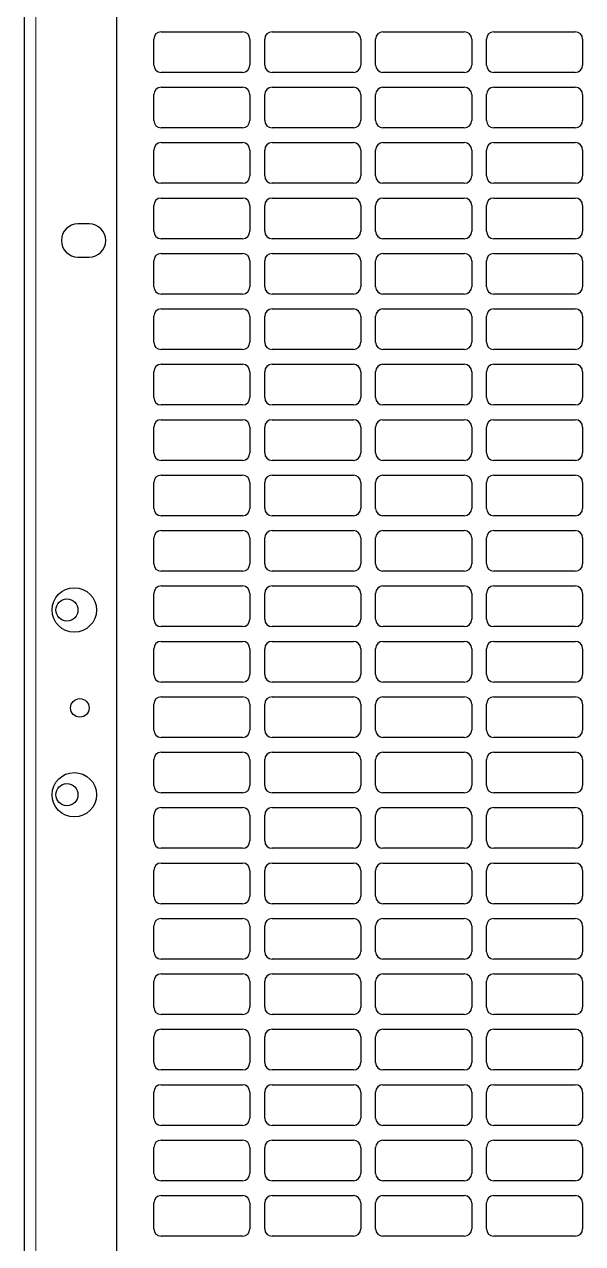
# Model space of a CAD drawing. Header units: millimetres. Extents: x -615 to 971, y 528 to 2003.
# Drawn here: x 420.3 to 571.3, y 1028.4 to 1358.4 of the extents above; entities that cross this region are included whole.
import ezdxf

# ---------------------------------------------------------------- set-up
doc = ezdxf.new("R2010")
doc.units = ezdxf.units.MM

msp = doc.modelspace()

# ---------------------------------------------------------------- linework, layer by layer
at = {"color": 7, "linetype": 'Continuous', "lineweight": 25}
for p, q in [((420.29, 758.4), (420.29, 1841.4)), ((445.29, 758.4), (445.29, 1812.2)), ((457.29, 1356.4), (479.29, 1356.4)), ((487.29, 1356.4), (509.29, 1356.4)), ((517.29, 1356.4), (539.29, 1356.4)), ((547.29, 1356.4), (569.29, 1356.4)), ((455.29, 1347.4), (455.29, 1354.4)), ((481.29, 1354.4), (481.29, 1347.4)), ((485.29, 1347.4), (485.29, 1354.4)), ((511.29, 1354.4), (511.29, 1347.4)), ((515.29, 1347.4), (515.29, 1354.4)), ((541.29, 1354.4), (541.29, 1347.4)), ((545.29, 1347.4), (545.29, 1354.4)), ((571.29, 1354.4), (571.29, 1347.4)), ((479.29, 1345.4), (457.29, 1345.4)), ((509.29, 1345.4), (487.29, 1345.4)), ((539.29, 1345.4), (517.29, 1345.4)), ((569.29, 1345.4), (547.29, 1345.4)), ((457.29, 1341.4), (479.29, 1341.4)), ((487.29, 1341.4), (509.29, 1341.4)), ((517.29, 1341.4), (539.29, 1341.4)), ((547.29, 1341.4), (569.29, 1341.4)), ((455.29, 1332.4), (455.29, 1339.4)), ((481.29, 1339.4), (481.29, 1332.4)), ((485.29, 1332.4), (485.29, 1339.4)), ((511.29, 1339.4), (511.29, 1332.4)), ((515.29, 1332.4), (515.29, 1339.4)), ((541.29, 1339.4), (541.29, 1332.4)), ((545.29, 1332.4), (545.29, 1339.4)), ((571.29, 1339.4), (571.29, 1332.4)), ((479.29, 1330.4), (457.29, 1330.4)), ((509.29, 1330.4), (487.29, 1330.4)), ((539.29, 1330.4), (517.29, 1330.4)), ((569.29, 1330.4), (547.29, 1330.4)), ((455.29, 1317.4), (455.29, 1324.4)), ((457.29, 1326.4), (479.29, 1326.4)), ((481.29, 1324.4), (481.29, 1317.4)), ((485.29, 1317.4), (485.29, 1324.4)), ((487.29, 1326.4), (509.29, 1326.4)), ((511.29, 1324.4), (511.29, 1317.4)), ((515.29, 1317.4), (515.29, 1324.4)), ((517.29, 1326.4), (539.29, 1326.4)), ((541.29, 1324.4), (541.29, 1317.4)), ((545.29, 1317.4), (545.29, 1324.4)), ((547.29, 1326.4), (569.29, 1326.4)), ((571.29, 1324.4), (571.29, 1317.4)), ((479.29, 1315.4), (457.29, 1315.4)), ((509.29, 1315.4), (487.29, 1315.4)), ((539.29, 1315.4), (517.29, 1315.4)), ((569.29, 1315.4), (547.29, 1315.4)), ((457.29, 1311.4), (479.29, 1311.4)), ((487.29, 1311.4), (509.29, 1311.4)), ((517.29, 1311.4), (539.29, 1311.4)), ((547.29, 1311.4), (569.29, 1311.4)), ((455.29, 1302.4), (455.29, 1309.4)), ((481.29, 1309.4), (481.29, 1302.4)), ((485.29, 1302.4), (485.29, 1309.4)), ((511.29, 1309.4), (511.29, 1302.4)), ((515.29, 1302.4), (515.29, 1309.4)), ((541.29, 1309.4), (541.29, 1302.4)), ((545.29, 1302.4), (545.29, 1309.4)), ((571.29, 1309.4), (571.29, 1302.4)), ((437.79, 1304.4), (434.79, 1304.4)), ((479.29, 1300.4), (457.29, 1300.4)), ((509.29, 1300.4), (487.29, 1300.4)), ((539.29, 1300.4), (517.29, 1300.4)), ((569.29, 1300.4), (547.29, 1300.4)), ((434.79, 1295.4), (437.79, 1295.4)), ((455.29, 1287.4), (455.29, 1294.4)), ((457.29, 1296.4), (479.29, 1296.4)), ((481.29, 1294.4), (481.29, 1287.4)), ((485.29, 1287.4), (485.29, 1294.4)), ((487.29, 1296.4), (509.29, 1296.4)), ((511.29, 1294.4), (511.29, 1287.4)), ((515.29, 1287.4), (515.29, 1294.4)), ((517.29, 1296.4), (539.29, 1296.4)), ((541.29, 1294.4), (541.29, 1287.4)), ((545.29, 1287.4), (545.29, 1294.4)), ((547.29, 1296.4), (569.29, 1296.4)), ((571.29, 1294.4), (571.29, 1287.4)), ((479.29, 1285.4), (457.29, 1285.4)), ((509.29, 1285.4), (487.29, 1285.4)), ((539.29, 1285.4), (517.29, 1285.4)), ((569.29, 1285.4), (547.29, 1285.4)), ((457.29, 1281.4), (479.29, 1281.4)), ((487.29, 1281.4), (509.29, 1281.4)), ((517.29, 1281.4), (539.29, 1281.4)), ((547.29, 1281.4), (569.29, 1281.4)), ((455.29, 1272.4), (455.29, 1279.4)), ((481.29, 1279.4), (481.29, 1272.4)), ((485.29, 1272.4), (485.29, 1279.4)), ((511.29, 1279.4), (511.29, 1272.4)), ((515.29, 1272.4), (515.29, 1279.4)), ((541.29, 1279.4), (541.29, 1272.4)), ((545.29, 1272.4), (545.29, 1279.4)), ((571.29, 1279.4), (571.29, 1272.4)), ((479.29, 1270.4), (457.29, 1270.4)), ((509.29, 1270.4), (487.29, 1270.4)), ((539.29, 1270.4), (517.29, 1270.4)), ((569.29, 1270.4), (547.29, 1270.4)), ((455.29, 1257.4), (455.29, 1264.4)), ((457.29, 1266.4), (479.29, 1266.4)), ((481.29, 1264.4), (481.29, 1257.4)), ((485.29, 1257.4), (485.29, 1264.4)), ((487.29, 1266.4), (509.29, 1266.4)), ((511.29, 1264.4), (511.29, 1257.4)), ((515.29, 1257.4), (515.29, 1264.4)), ((517.29, 1266.4), (539.29, 1266.4)), ((541.29, 1264.4), (541.29, 1257.4)), ((545.29, 1257.4), (545.29, 1264.4)), ((547.29, 1266.4), (569.29, 1266.4)), ((571.29, 1264.4), (571.29, 1257.4)), ((479.29, 1255.4), (457.29, 1255.4)), ((509.29, 1255.4), (487.29, 1255.4)), ((539.29, 1255.4), (517.29, 1255.4)), ((569.29, 1255.4), (547.29, 1255.4)), ((457.29, 1251.4), (479.29, 1251.4)), ((487.29, 1251.4), (509.29, 1251.4)), ((517.29, 1251.4), (539.29, 1251.4)), ((547.29, 1251.4), (569.29, 1251.4)), ((455.29, 1242.4), (455.29, 1249.4)), ((481.29, 1249.4), (481.29, 1242.4)), ((485.29, 1242.4), (485.29, 1249.4)), ((511.29, 1249.4), (511.29, 1242.4)), ((515.29, 1242.4), (515.29, 1249.4)), ((541.29, 1249.4), (541.29, 1242.4)), ((545.29, 1242.4), (545.29, 1249.4)), ((571.29, 1249.4), (571.29, 1242.4)), ((479.29, 1240.4), (457.29, 1240.4)), ((509.29, 1240.4), (487.29, 1240.4)), ((539.29, 1240.4), (517.29, 1240.4)), ((569.29, 1240.4), (547.29, 1240.4)), ((455.29, 1227.4), (455.29, 1234.4)), ((457.29, 1236.4), (479.29, 1236.4)), ((481.29, 1234.4), (481.29, 1227.4)), ((485.29, 1227.4), (485.29, 1234.4)), ((487.29, 1236.4), (509.29, 1236.4)), ((511.29, 1234.4), (511.29, 1227.4)), ((515.29, 1227.4), (515.29, 1234.4)), ((517.29, 1236.4), (539.29, 1236.4)), ((541.29, 1234.4), (541.29, 1227.4)), ((545.29, 1227.4), (545.29, 1234.4)), ((547.29, 1236.4), (569.29, 1236.4)), ((571.29, 1234.4), (571.29, 1227.4)), ((479.29, 1225.4), (457.29, 1225.4)), ((509.29, 1225.4), (487.29, 1225.4)), ((539.29, 1225.4), (517.29, 1225.4)), ((569.29, 1225.4), (547.29, 1225.4)), ((457.29, 1221.4), (479.29, 1221.4)), ((487.29, 1221.4), (509.29, 1221.4)), ((517.29, 1221.4), (539.29, 1221.4)), ((547.29, 1221.4), (569.29, 1221.4)), ((455.29, 1212.4), (455.29, 1219.4)), ((481.29, 1219.4), (481.29, 1212.4)), ((485.29, 1212.4), (485.29, 1219.4)), ((511.29, 1219.4), (511.29, 1212.4)), ((515.29, 1212.4), (515.29, 1219.4)), ((541.29, 1219.4), (541.29, 1212.4)), ((545.29, 1212.4), (545.29, 1219.4)), ((571.29, 1219.4), (571.29, 1212.4)), ((479.29, 1210.4), (457.29, 1210.4)), ((509.29, 1210.4), (487.29, 1210.4)), ((539.29, 1210.4), (517.29, 1210.4)), ((569.29, 1210.4), (547.29, 1210.4)), ((457.29, 1206.4), (479.29, 1206.4)), ((487.29, 1206.4), (509.29, 1206.4)), ((517.29, 1206.4), (539.29, 1206.4)), ((547.29, 1206.4), (569.29, 1206.4)), ((455.29, 1197.4), (455.29, 1204.4)), ((481.29, 1204.4), (481.29, 1197.4)), ((485.29, 1197.4), (485.29, 1204.4)), ((511.29, 1204.4), (511.29, 1197.4)), ((515.29, 1197.4), (515.29, 1204.4)), ((541.29, 1204.4), (541.29, 1197.4)), ((545.29, 1197.4), (545.29, 1204.4)), ((571.29, 1204.4), (571.29, 1197.4)), ((479.29, 1195.4), (457.29, 1195.4)), ((509.29, 1195.4), (487.29, 1195.4)), ((539.29, 1195.4), (517.29, 1195.4)), ((569.29, 1195.4), (547.29, 1195.4)), ((457.29, 1191.4), (479.29, 1191.4)), ((487.29, 1191.4), (509.29, 1191.4)), ((517.29, 1191.4), (539.29, 1191.4)), ((547.29, 1191.4), (569.29, 1191.4)), ((455.29, 1182.4), (455.29, 1189.4)), ((481.29, 1189.4), (481.29, 1182.4)), ((485.29, 1182.4), (485.29, 1189.4)), ((511.29, 1189.4), (511.29, 1182.4)), ((515.29, 1182.4), (515.29, 1189.4)), ((541.29, 1189.4), (541.29, 1182.4)), ((545.29, 1182.4), (545.29, 1189.4)), ((571.29, 1189.4), (571.29, 1182.4)), ((479.29, 1180.4), (457.29, 1180.4)), ((509.29, 1180.4), (487.29, 1180.4)), ((539.29, 1180.4), (517.29, 1180.4)), ((569.29, 1180.4), (547.29, 1180.4)), ((457.29, 1176.4), (479.29, 1176.4)), ((487.29, 1176.4), (509.29, 1176.4)), ((517.29, 1176.4), (539.29, 1176.4)), ((547.29, 1176.4), (569.29, 1176.4)), ((455.29, 1167.4), (455.29, 1174.4)), ((481.29, 1174.4), (481.29, 1167.4)), ((485.29, 1167.4), (485.29, 1174.4)), ((511.29, 1174.4), (511.29, 1167.4)), ((515.29, 1167.4), (515.29, 1174.4)), ((541.29, 1174.4), (541.29, 1167.4)), ((545.29, 1167.4), (545.29, 1174.4)), ((571.29, 1174.4), (571.29, 1167.4)), ((479.29, 1165.4), (457.29, 1165.4)), ((509.29, 1165.4), (487.29, 1165.4)), ((539.29, 1165.4), (517.29, 1165.4)), ((569.29, 1165.4), (547.29, 1165.4)), ((455.29, 1152.4), (455.29, 1159.4)), ((457.29, 1161.4), (479.29, 1161.4)), ((481.29, 1159.4), (481.29, 1152.4)), ((485.29, 1152.4), (485.29, 1159.4)), ((487.29, 1161.4), (509.29, 1161.4)), ((511.29, 1159.4), (511.29, 1152.4)), ((515.29, 1152.4), (515.29, 1159.4)), ((517.29, 1161.4), (539.29, 1161.4)), ((541.29, 1159.4), (541.29, 1152.4)), ((545.29, 1152.4), (545.29, 1159.4)), ((547.29, 1161.4), (569.29, 1161.4)), ((571.29, 1159.4), (571.29, 1152.4)), ((479.29, 1150.4), (457.29, 1150.4)), ((509.29, 1150.4), (487.29, 1150.4)), ((539.29, 1150.4), (517.29, 1150.4)), ((569.29, 1150.4), (547.29, 1150.4)), ((457.29, 1146.4), (479.29, 1146.4)), ((487.29, 1146.4), (509.29, 1146.4)), ((517.29, 1146.4), (539.29, 1146.4)), ((547.29, 1146.4), (569.29, 1146.4)), ((455.29, 1137.4), (455.29, 1144.4)), ((481.29, 1144.4), (481.29, 1137.4)), ((485.29, 1137.4), (485.29, 1144.4)), ((511.29, 1144.4), (511.29, 1137.4)), ((515.29, 1137.4), (515.29, 1144.4)), ((541.29, 1144.4), (541.29, 1137.4)), ((545.29, 1137.4), (545.29, 1144.4)), ((571.29, 1144.4), (571.29, 1137.4)), ((479.29, 1135.4), (457.29, 1135.4)), ((509.29, 1135.4), (487.29, 1135.4)), ((539.29, 1135.4), (517.29, 1135.4)), ((569.29, 1135.4), (547.29, 1135.4)), ((455.29, 1122.4), (455.29, 1129.4)), ((457.29, 1131.4), (479.29, 1131.4)), ((481.29, 1129.4), (481.29, 1122.4)), ((485.29, 1122.4), (485.29, 1129.4)), ((487.29, 1131.4), (509.29, 1131.4)), ((511.29, 1129.4), (511.29, 1122.4)), ((515.29, 1122.4), (515.29, 1129.4)), ((517.29, 1131.4), (539.29, 1131.4)), ((541.29, 1129.4), (541.29, 1122.4)), ((545.29, 1122.4), (545.29, 1129.4)), ((547.29, 1131.4), (569.29, 1131.4)), ((571.29, 1129.4), (571.29, 1122.4)), ((479.29, 1120.4), (457.29, 1120.4)), ((509.29, 1120.4), (487.29, 1120.4)), ((539.29, 1120.4), (517.29, 1120.4)), ((569.29, 1120.4), (547.29, 1120.4)), ((457.29, 1116.4), (479.29, 1116.4)), ((487.29, 1116.4), (509.29, 1116.4)), ((517.29, 1116.4), (539.29, 1116.4)), ((547.29, 1116.4), (569.29, 1116.4)), ((455.29, 1107.4), (455.29, 1114.4)), ((481.29, 1114.4), (481.29, 1107.4)), ((485.29, 1107.4), (485.29, 1114.4)), ((511.29, 1114.4), (511.29, 1107.4)), ((515.29, 1107.4), (515.29, 1114.4)), ((541.29, 1114.4), (541.29, 1107.4)), ((545.29, 1107.4), (545.29, 1114.4)), ((571.29, 1114.4), (571.29, 1107.4)), ((479.29, 1105.4), (457.29, 1105.4)), ((509.29, 1105.4), (487.29, 1105.4)), ((539.29, 1105.4), (517.29, 1105.4)), ((569.29, 1105.4), (547.29, 1105.4)), ((455.29, 1092.4), (455.29, 1099.4)), ((457.29, 1101.4), (479.29, 1101.4)), ((481.29, 1099.4), (481.29, 1092.4)), ((485.29, 1092.4), (485.29, 1099.4)), ((487.29, 1101.4), (509.29, 1101.4)), ((511.29, 1099.4), (511.29, 1092.4)), ((515.29, 1092.4), (515.29, 1099.4)), ((517.29, 1101.4), (539.29, 1101.4)), ((541.29, 1099.4), (541.29, 1092.4)), ((545.29, 1092.4), (545.29, 1099.4)), ((547.29, 1101.4), (569.29, 1101.4)), ((571.29, 1099.4), (571.29, 1092.4)), ((479.29, 1090.4), (457.29, 1090.4)), ((509.29, 1090.4), (487.29, 1090.4)), ((539.29, 1090.4), (517.29, 1090.4)), ((569.29, 1090.4), (547.29, 1090.4)), ((457.29, 1086.4), (479.29, 1086.4)), ((487.29, 1086.4), (509.29, 1086.4)), ((517.29, 1086.4), (539.29, 1086.4)), ((547.29, 1086.4), (569.29, 1086.4)), ((455.29, 1077.4), (455.29, 1084.4)), ((481.29, 1084.4), (481.29, 1077.4)), ((485.29, 1077.4), (485.29, 1084.4)), ((511.29, 1084.4), (511.29, 1077.4)), ((515.29, 1077.4), (515.29, 1084.4)), ((541.29, 1084.4), (541.29, 1077.4)), ((545.29, 1077.4), (545.29, 1084.4)), ((571.29, 1084.4), (571.29, 1077.4)), ((479.29, 1075.4), (457.29, 1075.4)), ((509.29, 1075.4), (487.29, 1075.4)), ((539.29, 1075.4), (517.29, 1075.4)), ((569.29, 1075.4), (547.29, 1075.4)), ((455.29, 1062.4), (455.29, 1069.4)), ((457.29, 1071.4), (479.29, 1071.4)), ((481.29, 1069.4), (481.29, 1062.4)), ((485.29, 1062.4), (485.29, 1069.4)), ((487.29, 1071.4), (509.29, 1071.4)), ((511.29, 1069.4), (511.29, 1062.4)), ((515.29, 1062.4), (515.29, 1069.4)), ((517.29, 1071.4), (539.29, 1071.4)), ((541.29, 1069.4), (541.29, 1062.4)), ((545.29, 1062.4), (545.29, 1069.4)), ((547.29, 1071.4), (569.29, 1071.4)), ((571.29, 1069.4), (571.29, 1062.4)), ((479.29, 1060.4), (457.29, 1060.4)), ((509.29, 1060.4), (487.29, 1060.4)), ((539.29, 1060.4), (517.29, 1060.4)), ((569.29, 1060.4), (547.29, 1060.4)), ((457.29, 1056.4), (479.29, 1056.4)), ((487.29, 1056.4), (509.29, 1056.4)), ((517.29, 1056.4), (539.29, 1056.4)), ((547.29, 1056.4), (569.29, 1056.4)), ((455.29, 1047.4), (455.29, 1054.4)), ((481.29, 1054.4), (481.29, 1047.4)), ((485.29, 1047.4), (485.29, 1054.4)), ((511.29, 1054.4), (511.29, 1047.4)), ((515.29, 1047.4), (515.29, 1054.4)), ((541.29, 1054.4), (541.29, 1047.4)), ((545.29, 1047.4), (545.29, 1054.4)), ((571.29, 1054.4), (571.29, 1047.4)), ((479.29, 1045.4), (457.29, 1045.4)), ((509.29, 1045.4), (487.29, 1045.4)), ((539.29, 1045.4), (517.29, 1045.4)), ((569.29, 1045.4), (547.29, 1045.4)), ((457.29, 1041.4), (479.29, 1041.4)), ((487.29, 1041.4), (509.29, 1041.4)), ((517.29, 1041.4), (539.29, 1041.4)), ((547.29, 1041.4), (569.29, 1041.4)), ((455.29, 1032.4), (455.29, 1039.4)), ((481.29, 1039.4), (481.29, 1032.4)), ((485.29, 1032.4), (485.29, 1039.4)), ((511.29, 1039.4), (511.29, 1032.4)), ((515.29, 1032.4), (515.29, 1039.4)), ((541.29, 1039.4), (541.29, 1032.4)), ((545.29, 1032.4), (545.29, 1039.4)), ((571.29, 1039.4), (571.29, 1032.4)), ((479.29, 1030.4), (457.29, 1030.4)), ((509.29, 1030.4), (487.29, 1030.4)), ((539.29, 1030.4), (517.29, 1030.4)), ((569.29, 1030.4), (547.29, 1030.4))]:
    msp.add_line(p, q, dxfattribs=at)
at = {"color": 8, "linetype": 'Continuous', "lineweight": 18}
msp.add_line((423.39, 758.4), (423.39, 1812.2), dxfattribs=at)
at = {"color": 7, "linetype": 'Continuous', "lineweight": 25}
for centre, radius in [((433.79, 1199.9), 6), ((431.79, 1199.9), 3), ((435.29, 1173.4), 2.5), ((433.79, 1149.9), 6), ((431.79, 1149.9), 3)]:
    msp.add_circle(centre, radius, dxfattribs=at)
for centre, radius, start, end in [((457.29, 1354.4), 2, 90, 180), ((479.29, 1354.4), 2, 0, 90), ((487.29, 1354.4), 2, 90, 180), ((509.29, 1354.4), 2, 0, 90), ((517.29, 1354.4), 2, 90, 180), ((539.29, 1354.4), 2, 0, 90), ((547.29, 1354.4), 2, 90, 180), ((569.29, 1354.4), 2, 0, 90), ((457.29, 1347.4), 2, 180, 270), ((479.29, 1347.4), 2, 270, 0), ((487.29, 1347.4), 2, 180, 270), ((509.29, 1347.4), 2, 270, 0), ((517.29, 1347.4), 2, 180, 270), ((539.29, 1347.4), 2, 270, 0), ((547.29, 1347.4), 2, 180, 270), ((569.29, 1347.4), 2, 270, 0), ((457.29, 1339.4), 2, 90, 180), ((479.29, 1339.4), 2, 0, 90), ((487.29, 1339.4), 2, 90, 180), ((509.29, 1339.4), 2, 0, 90), ((517.29, 1339.4), 2, 90, 180), ((539.29, 1339.4), 2, 0, 90), ((547.29, 1339.4), 2, 90, 180), ((569.29, 1339.4), 2, 0, 90), ((457.29, 1332.4), 2, 180, 270), ((479.29, 1332.4), 2, 270, 0), ((487.29, 1332.4), 2, 180, 270), ((509.29, 1332.4), 2, 270, 0), ((517.29, 1332.4), 2, 180, 270), ((539.29, 1332.4), 2, 270, 0), ((547.29, 1332.4), 2, 180, 270), ((569.29, 1332.4), 2, 270, 0), ((457.29, 1324.4), 2, 90, 180), ((479.29, 1324.4), 2, 0, 90), ((487.29, 1324.4), 2, 90, 180), ((509.29, 1324.4), 2, 0, 90), ((517.29, 1324.4), 2, 90, 180), ((539.29, 1324.4), 2, 0, 90), ((547.29, 1324.4), 2, 90, 180), ((569.29, 1324.4), 2, 0, 90), ((457.29, 1317.4), 2, 180, 270), ((479.29, 1317.4), 2, 270, 0), ((487.29, 1317.4), 2, 180, 270), ((509.29, 1317.4), 2, 270, 0), ((517.29, 1317.4), 2, 180, 270), ((539.29, 1317.4), 2, 270, 0), ((547.29, 1317.4), 2, 180, 270), ((569.29, 1317.4), 2, 270, 0), ((457.29, 1309.4), 2, 90, 180), ((479.29, 1309.4), 2, 0, 90), ((487.29, 1309.4), 2, 90, 180), ((509.29, 1309.4), 2, 0, 90), ((517.29, 1309.4), 2, 90, 180), ((539.29, 1309.4), 2, 0, 90), ((547.29, 1309.4), 2, 90, 180), ((569.29, 1309.4), 2, 0, 90), ((434.79, 1299.9), 4.5, 90, 270), ((437.79, 1299.9), 4.5, 270, 90), ((457.29, 1302.4), 2, 180, 270), ((479.29, 1302.4), 2, 270, 0), ((487.29, 1302.4), 2, 180, 270), ((509.29, 1302.4), 2, 270, 0), ((517.29, 1302.4), 2, 180, 270), ((539.29, 1302.4), 2, 270, 0), ((547.29, 1302.4), 2, 180, 270), ((569.29, 1302.4), 2, 270, 0), ((457.29, 1294.4), 2, 90, 180), ((479.29, 1294.4), 2, 0, 90), ((487.29, 1294.4), 2, 90, 180), ((509.29, 1294.4), 2, 0, 90), ((517.29, 1294.4), 2, 90, 180), ((539.29, 1294.4), 2, 0, 90), ((547.29, 1294.4), 2, 90, 180), ((569.29, 1294.4), 2, 0, 90), ((457.29, 1287.4), 2, 180, 270), ((479.29, 1287.4), 2, 270, 0), ((487.29, 1287.4), 2, 180, 270), ((509.29, 1287.4), 2, 270, 0), ((517.29, 1287.4), 2, 180, 270), ((539.29, 1287.4), 2, 270, 0), ((547.29, 1287.4), 2, 180, 270), ((569.29, 1287.4), 2, 270, 0), ((457.29, 1279.4), 2, 90, 180), ((479.29, 1279.4), 2, 0, 90), ((487.29, 1279.4), 2, 90, 180), ((509.29, 1279.4), 2, 0, 90), ((517.29, 1279.4), 2, 90, 180), ((539.29, 1279.4), 2, 0, 90), ((547.29, 1279.4), 2, 90, 180), ((569.29, 1279.4), 2, 0, 90), ((457.29, 1272.4), 2, 180, 270), ((479.29, 1272.4), 2, 270, 0), ((487.29, 1272.4), 2, 180, 270), ((509.29, 1272.4), 2, 270, 0), ((517.29, 1272.4), 2, 180, 270), ((539.29, 1272.4), 2, 270, 0), ((547.29, 1272.4), 2, 180, 270), ((569.29, 1272.4), 2, 270, 0), ((457.29, 1264.4), 2, 90, 180), ((479.29, 1264.4), 2, 0, 90), ((487.29, 1264.4), 2, 90, 180), ((509.29, 1264.4), 2, 0, 90), ((517.29, 1264.4), 2, 90, 180), ((539.29, 1264.4), 2, 0, 90), ((547.29, 1264.4), 2, 90, 180), ((569.29, 1264.4), 2, 0, 90), ((457.29, 1257.4), 2, 180, 270), ((479.29, 1257.4), 2, 270, 0), ((487.29, 1257.4), 2, 180, 270), ((509.29, 1257.4), 2, 270, 0), ((517.29, 1257.4), 2, 180, 270), ((539.29, 1257.4), 2, 270, 0), ((547.29, 1257.4), 2, 180, 270), ((569.29, 1257.4), 2, 270, 0), ((457.29, 1249.4), 2, 90, 180), ((479.29, 1249.4), 2, 0, 90), ((487.29, 1249.4), 2, 90, 180), ((509.29, 1249.4), 2, 0, 90), ((517.29, 1249.4), 2, 90, 180), ((539.29, 1249.4), 2, 0, 90), ((547.29, 1249.4), 2, 90, 180), ((569.29, 1249.4), 2, 0, 90), ((457.29, 1242.4), 2, 180, 270), ((479.29, 1242.4), 2, 270, 0), ((487.29, 1242.4), 2, 180, 270), ((509.29, 1242.4), 2, 270, 0), ((517.29, 1242.4), 2, 180, 270), ((539.29, 1242.4), 2, 270, 0), ((547.29, 1242.4), 2, 180, 270), ((569.29, 1242.4), 2, 270, 0), ((457.29, 1234.4), 2, 90, 180), ((479.29, 1234.4), 2, 0, 90), ((487.29, 1234.4), 2, 90, 180), ((509.29, 1234.4), 2, 0, 90), ((517.29, 1234.4), 2, 90, 180), ((539.29, 1234.4), 2, 0, 90), ((547.29, 1234.4), 2, 90, 180), ((569.29, 1234.4), 2, 0, 90), ((457.29, 1227.4), 2, 180, 270), ((479.29, 1227.4), 2, 270, 0), ((487.29, 1227.4), 2, 180, 270), ((509.29, 1227.4), 2, 270, 0), ((517.29, 1227.4), 2, 180, 270), ((539.29, 1227.4), 2, 270, 0), ((547.29, 1227.4), 2, 180, 270), ((569.29, 1227.4), 2, 270, 0), ((457.29, 1219.4), 2, 90, 180), ((479.29, 1219.4), 2, 0, 90), ((487.29, 1219.4), 2, 90, 180), ((509.29, 1219.4), 2, 0, 90), ((517.29, 1219.4), 2, 90, 180), ((539.29, 1219.4), 2, 0, 90), ((547.29, 1219.4), 2, 90, 180), ((569.29, 1219.4), 2, 0, 90), ((457.29, 1212.4), 2, 180, 270), ((479.29, 1212.4), 2, 270, 0), ((487.29, 1212.4), 2, 180, 270), ((509.29, 1212.4), 2, 270, 0), ((517.29, 1212.4), 2, 180, 270), ((539.29, 1212.4), 2, 270, 0), ((547.29, 1212.4), 2, 180, 270), ((569.29, 1212.4), 2, 270, 360), ((457.29, 1204.4), 2, 90, 180), ((479.29, 1204.4), 2, 0, 90), ((487.29, 1204.4), 2, 90, 180), ((509.29, 1204.4), 2, 0, 90), ((517.29, 1204.4), 2, 90, 180), ((539.29, 1204.4), 2, 0, 90), ((547.29, 1204.4), 2, 90, 180), ((569.29, 1204.4), 2, 0, 90), ((457.29, 1197.4), 2, 180, 270), ((479.29, 1197.4), 2, 270, 0), ((487.29, 1197.4), 2, 180, 270), ((509.29, 1197.4), 2, 270, 360), ((517.29, 1197.4), 2, 180, 270), ((539.29, 1197.4), 2, 270, 0), ((547.29, 1197.4), 2, 180, 270), ((569.29, 1197.4), 2, 270, 0), ((457.29, 1189.4), 2, 90, 180), ((479.29, 1189.4), 2, 0, 90), ((487.29, 1189.4), 2, 90, 180), ((509.29, 1189.4), 2, 0, 90), ((517.29, 1189.4), 2, 90, 180), ((539.29, 1189.4), 2, 0, 90), ((547.29, 1189.4), 2, 90, 180), ((569.29, 1189.4), 2, 0, 90), ((457.29, 1182.4), 2, 180, 270), ((479.29, 1182.4), 2, 270, 0), ((487.29, 1182.4), 2, 180, 270), ((509.29, 1182.4), 2, 270, 0), ((517.29, 1182.4), 2, 180, 270), ((539.29, 1182.4), 2, 270, 0), ((547.29, 1182.4), 2, 180, 270), ((569.29, 1182.4), 2, 270, 360), ((457.29, 1174.4), 2, 90, 180), ((479.29, 1174.4), 2, 0, 90), ((487.29, 1174.4), 2, 90, 180), ((509.29, 1174.4), 2, 0, 90), ((517.29, 1174.4), 2, 90, 180), ((539.29, 1174.4), 2, 0, 90), ((547.29, 1174.4), 2, 90, 180), ((569.29, 1174.4), 2, 0, 90), ((457.29, 1167.4), 2, 180, 270), ((479.29, 1167.4), 2, 270, 0), ((487.29, 1167.4), 2, 180, 270), ((509.29, 1167.4), 2, 270, 0), ((517.29, 1167.4), 2, 180, 270), ((539.29, 1167.4), 2, 270, 0), ((547.29, 1167.4), 2, 180, 270), ((569.29, 1167.4), 2, 270, 0), ((457.29, 1159.4), 2, 90, 180), ((479.29, 1159.4), 2, 0, 90), ((487.29, 1159.4), 2, 90, 180), ((509.29, 1159.4), 2, 0, 90), ((517.29, 1159.4), 2, 90, 180), ((539.29, 1159.4), 2, 0, 90), ((547.29, 1159.4), 2, 90, 180), ((569.29, 1159.4), 2, 0, 90), ((457.29, 1152.4), 2, 180, 270), ((479.29, 1152.4), 2, 270, 0), ((487.29, 1152.4), 2, 180, 270), ((509.29, 1152.4), 2, 270, 0), ((517.29, 1152.4), 2, 180, 270), ((539.29, 1152.4), 2, 270, 0), ((547.29, 1152.4), 2, 180, 270), ((569.29, 1152.4), 2, 270, 360), ((457.29, 1144.4), 2, 90, 180), ((479.29, 1144.4), 2, 0, 90), ((487.29, 1144.4), 2, 90, 180), ((509.29, 1144.4), 2, 0, 90), ((517.29, 1144.4), 2, 90, 180), ((539.29, 1144.4), 2, 0, 90), ((547.29, 1144.4), 2, 90, 180), ((569.29, 1144.4), 2, 0, 90), ((457.29, 1137.4), 2, 180, 270), ((479.29, 1137.4), 2, 270, 0), ((487.29, 1137.4), 2, 180, 270), ((509.29, 1137.4), 2, 270, 0), ((517.29, 1137.4), 2, 180, 270), ((539.29, 1137.4), 2, 270, 0), ((547.29, 1137.4), 2, 180, 270), ((569.29, 1137.4), 2, 270, 0), ((457.29, 1129.4), 2, 90, 180), ((479.29, 1129.4), 2, 0, 90), ((487.29, 1129.4), 2, 90, 180), ((509.29, 1129.4), 2, 0, 90), ((517.29, 1129.4), 2, 90, 180), ((539.29, 1129.4), 2, 0, 90), ((547.29, 1129.4), 2, 90, 180), ((569.29, 1129.4), 2, 0, 90), ((457.29, 1122.4), 2, 180, 270), ((479.29, 1122.4), 2, 270, 0), ((487.29, 1122.4), 2, 180, 270), ((509.29, 1122.4), 2, 270, 0), ((517.29, 1122.4), 2, 180, 270), ((539.29, 1122.4), 2, 270, 0), ((547.29, 1122.4), 2, 180, 270), ((569.29, 1122.4), 2, 270, 0), ((457.29, 1114.4), 2, 90, 180), ((479.29, 1114.4), 2, 0, 90), ((487.29, 1114.4), 2, 90, 180), ((509.29, 1114.4), 2, 0, 90), ((517.29, 1114.4), 2, 90, 180), ((539.29, 1114.4), 2, 0, 90), ((547.29, 1114.4), 2, 90, 180), ((569.29, 1114.4), 2, 0, 90), ((457.29, 1107.4), 2, 180, 270), ((479.29, 1107.4), 2, 270, 0), ((487.29, 1107.4), 2, 180, 270), ((509.29, 1107.4), 2, 270, 0), ((517.29, 1107.4), 2, 180, 270), ((539.29, 1107.4), 2, 270, 0), ((547.29, 1107.4), 2, 180, 270), ((569.29, 1107.4), 2, 270, 0), ((457.29, 1099.4), 2, 90, 180), ((479.29, 1099.4), 2, 0, 90), ((487.29, 1099.4), 2, 90, 180), ((509.29, 1099.4), 2, 0, 90), ((517.29, 1099.4), 2, 90, 180), ((539.29, 1099.4), 2, 0, 90), ((547.29, 1099.4), 2, 90, 180), ((569.29, 1099.4), 2, 0, 90), ((457.29, 1092.4), 2, 180, 270), ((479.29, 1092.4), 2, 270, 0), ((487.29, 1092.4), 2, 180, 270), ((509.29, 1092.4), 2, 270, 0), ((517.29, 1092.4), 2, 180, 270), ((539.29, 1092.4), 2, 270, 360), ((547.29, 1092.4), 2, 180, 270), ((569.29, 1092.4), 2, 270, 0), ((457.29, 1084.4), 2, 90, 180), ((479.29, 1084.4), 2, 0, 90), ((487.29, 1084.4), 2, 90, 180), ((509.29, 1084.4), 2, 0, 90), ((517.29, 1084.4), 2, 90, 180), ((539.29, 1084.4), 2, 0, 90), ((547.29, 1084.4), 2, 90, 180), ((569.29, 1084.4), 2, 0, 90), ((457.29, 1077.4), 2, 180, 270), ((479.29, 1077.4), 2, 270, 0), ((487.29, 1077.4), 2, 180, 270), ((509.29, 1077.4), 2, 270, 0), ((517.29, 1077.4), 2, 180, 270), ((539.29, 1077.4), 2, 270, 0), ((547.29, 1077.4), 2, 180, 270), ((569.29, 1077.4), 2, 270, 0), ((457.29, 1069.4), 2, 90, 180), ((479.29, 1069.4), 2, 0, 90), ((487.29, 1069.4), 2, 90, 180), ((509.29, 1069.4), 2, 0, 90), ((517.29, 1069.4), 2, 90, 180), ((539.29, 1069.4), 2, 0, 90), ((547.29, 1069.4), 2, 90, 180), ((569.29, 1069.4), 2, 0, 90), ((457.29, 1062.4), 2, 180, 270), ((479.29, 1062.4), 2, 270, 0), ((487.29, 1062.4), 2, 180, 270), ((509.29, 1062.4), 2, 270, 360), ((517.29, 1062.4), 2, 180, 270), ((539.29, 1062.4), 2, 270, 0), ((547.29, 1062.4), 2, 180, 270), ((569.29, 1062.4), 2, 270, 0), ((457.29, 1054.4), 2, 90, 180), ((479.29, 1054.4), 2, 0, 90), ((487.29, 1054.4), 2, 90, 180), ((509.29, 1054.4), 2, 0, 90), ((517.29, 1054.4), 2, 90, 180), ((539.29, 1054.4), 2, 0, 90), ((547.29, 1054.4), 2, 90, 180), ((569.29, 1054.4), 2, 0, 90), ((457.29, 1047.4), 2, 180, 270), ((479.29, 1047.4), 2, 270, 0), ((487.29, 1047.4), 2, 180, 270), ((509.29, 1047.4), 2, 270, 0), ((517.29, 1047.4), 2, 180, 270), ((539.29, 1047.4), 2, 270, 0), ((547.29, 1047.4), 2, 180, 270), ((569.29, 1047.4), 2, 270, 0), ((457.29, 1039.4), 2, 90, 180), ((479.29, 1039.4), 2, 0, 90), ((487.29, 1039.4), 2, 90, 180), ((509.29, 1039.4), 2, 0, 90), ((517.29, 1039.4), 2, 90, 180), ((539.29, 1039.4), 2, 0, 90), ((547.29, 1039.4), 2, 90, 180), ((569.29, 1039.4), 2, 0, 90), ((457.29, 1032.4), 2, 180, 270), ((479.29, 1032.4), 2, 270, 0), ((487.29, 1032.4), 2, 180, 270), ((509.29, 1032.4), 2, 270, 0), ((517.29, 1032.4), 2, 180, 270), ((539.29, 1032.4), 2, 270, 0), ((547.29, 1032.4), 2, 180, 270), ((569.29, 1032.4), 2, 270, 0)]:
    msp.add_arc(centre, radius, start, end, dxfattribs=at)

doc.saveas('drawing.dxf')
